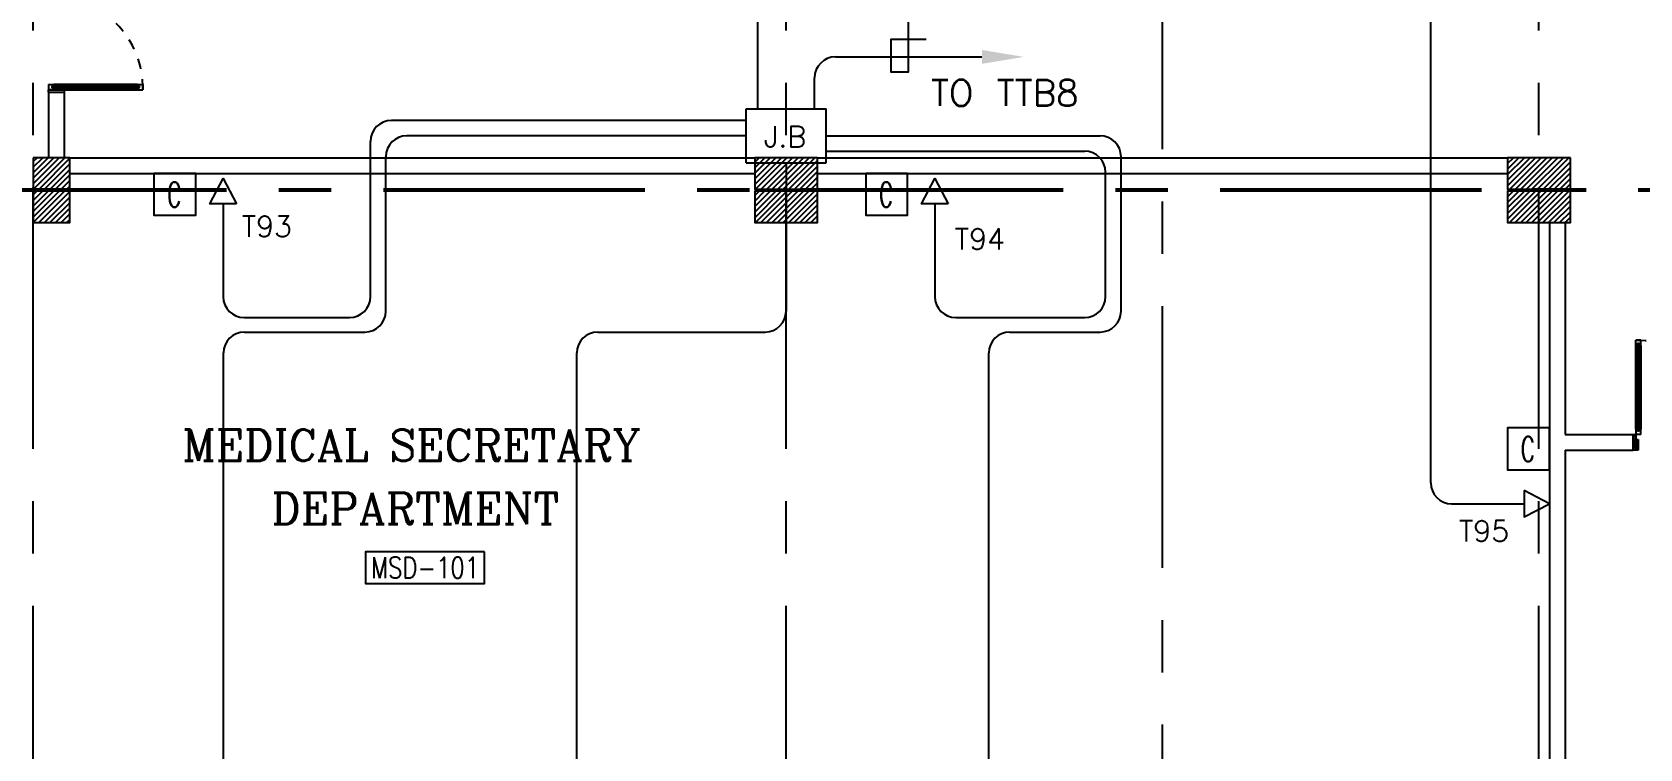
# Model space of a CAD drawing. Extents: x -0.7 to 93.2, y -1.5 to 78.
# Drawn here: x 50.27 to 65.65, y 27.67 to 34.52 of the extents above; entities that cross this region are included whole.
import ezdxf
from ezdxf.enums import TextEntityAlignment as Align

# ---------------------------------------------------------------- set-up
doc = ezdxf.new("R2010")
doc.units = 0
doc.header["$MEASUREMENT"] = 0
doc.linetypes.add('CENTERX2', pattern=[4, 2.5, -0.5, 0.5, -0.5])
doc.linetypes.add('HIDDEN', pattern=[0.375, 0.25, -0.125])
for name, color, linetype in [('AXES', 11, 'CENTERX2'), ('COL', 11, 'CONTINUOUS'), ('DOOR', 11, 'CONTINUOUS'), ('E-CO', 6, 'CONTINUOUS'), ('E-TEL', 4, 'CONTINUOUS'), ('E-TEXT', 2, 'CONTINUOUS'), ('E-WIRE', 4, 'CONTINUOUS'), ('HAT', 11, 'CONTINUOUS'), ('RM-BOX', 11, 'CONTINUOUS'), ('RM-NAME', 11, 'CONTINUOUS'), ('RM-NO', 11, 'CONTINUOUS'), ('WALL', 11, 'CONTINUOUS')]:
    doc.layers.add(name, color=color, linetype=linetype)
doc.styles.add('ROMANC', font='romanc', dxfattribs={"height": 0.1})
doc.styles.add('ROMANS', font='ROMANS.shx', dxfattribs={"width": 0.6})
doc.styles.get("Standard").update_dxf_attribs({"font": 'TXT.shx'})

# ---------------------------------------------------------------- blocks, each defined once
blk = doc.blocks.new('RM1')
at = {"layer": 'RM-BOX'}
blk.add_lwpolyline([(570, -200), (-570, -200), (-570, -500), (570, -500)], close=True, dxfattribs=at)
at = {"layer": 'RM-NAME', "style": 'ROMANS'}
for tag, p in [('ROOMNAME1', (0, 324)), ('ROOMNAME2', (0, 0))]:
    blk.add_attdef(tag, text='', height=200, dxfattribs=at).set_placement(p, align=Align.MIDDLE)
at = {"layer": 'RM-NO', "style": 'ROMANS', "width": 0.8}
blk.add_attdef('ROOMNO', text='', height=200, dxfattribs=at).set_placement((0, -350), align=Align.MIDDLE)
blk = doc.blocks.new('C7')
at = {"layer": 'HAT'}
h = blk.add_hatch(dxfattribs=at)
h.set_pattern_fill('ANSI31', color=256, scale=300, style=0)
h.set_pattern_definition([(45, (-248876.182, -51411.005), (-26.5165043, 26.5165043), [])])
h.paths.add_polyline_path([(350, 300), (250, 300), (0, 300), (0, 0), (350, 0)])
at = {"layer": 'COL'}
blk.add_lwpolyline([(0, 300), (0, 0), (350, 0), (350, 300)], close=True, dxfattribs=at)
blk = doc.blocks.new('C5')
at = {"layer": 'HAT', "linetype": 'ByBlock'}
h = blk.add_hatch(dxfattribs=at)
h.set_pattern_fill('ANSI31', color=256, scale=300, style=0)
h.set_pattern_definition([(45, (-223356.182, -51411.005), (-26.516504, 26.516504), [])])
h.paths.add_polyline_path([(300, 300), (0, 300), (0, 0), (300, 0)])
h.paths.add_polyline_path([(600, 300), (300, 300), (300, 0), (600, 0)])
at = {"layer": 'COL'}
blk.add_lwpolyline([(600, 300), (0, 300), (0, 0), (600, 0)], close=True, dxfattribs=at)
blk = doc.blocks.new('A$C272A55A0')
at = {"layer": 'DOOR', "color": 0, "linetype": 'ByBlock'}
for p, q in [((0, 900), (0, 1050)), ((50, 1050), (0, 1050)), ((25, 950), (50, 950)), ((25, 900), (25, 950)), ((50, 950), (50, 1050)), ((1750, 950), (1750, 1050)), ((1750, 1050), (1800, 1050)), ((1775, 950), (1750, 950)), ((1775, 900), (1775, 950)), ((1800, 1050), (1800, 900)), ((0, 900), (25, 900)), ((75, 900), (25, 900)), ((25, 850), (25, 900)), ((42, 850), (25, 850)), ((58, 870), (42, 870)), ((42, 870), (42, 850)), ((58, 850), (58, 870)), ((75, 850), (58, 850)), ((75, 900), (75, 850)), ((1725, 900), (1775, 900)), ((1725, 900), (1725, 850)), ((1725, 850), (1742, 850)), ((1742, 870), (1758, 870)), ((1742, 850), (1742, 870)), ((1758, 870), (1758, 850)), ((1758, 850), (1775, 850)), ((1800, 900), (1775, 900)), ((1775, 850), (1775, 900)), ((1718, 160), (1709, 160)), ((1709, 95), (1709, 160)), ((1725, 173), (1718, 173)), ((1718, 173), (1718, 83)), ((1718, 95), (1718, 160)), ((1775, 173), (1782, 173)), ((1782, 173), (1782, 83)), ((1782, 160), (1791, 160)), ((1782, 95), (1782, 160)), ((1791, 95), (1791, 160)), ((25, 50), (42, 50)), ((25, 50), (25, 0)), ((25, 0), (75, 0)), ((75, 0), (25, 0)), ((42, 50), (42, 30)), ((42, 30), (58, 30)), ((58, 50), (75, 50)), ((58, 50), (58, 30)), ((75, 50), (75, 0)), ((1718, 95), (1709, 95)), ((1725, 83), (1718, 83)), ((1742, 50), (1725, 50)), ((1725, 50), (1725, 0)), ((1775, 0), (1725, 0)), ((1725, 0), (1775, 0)), ((1742, 50), (1742, 30)), ((1758, 30), (1742, 30)), ((1775, 50), (1758, 50)), ((1758, 50), (1758, 30)), ((1775, 83), (1782, 83)), ((1775, 50), (1775, 0)), ((1782, 95), (1791, 95))]:
    blk.add_line(p, q, dxfattribs=at)
at = {"layer": 'DOOR', "color": 9, "linetype": 'ByBlock'}
for p, q in [((50, 1050), (0, 1010)), ((50, 1050), (0, 937)), ((50, 1050), (37, 950)), ((1750, 1050), (1800, 1010)), ((1750, 1050), (1800, 937)), ((1750, 1050), (1763, 950))]:
    blk.add_line(p, q, dxfattribs=at)
at = {"layer": 'DOOR', "linetype": 'ByBlock'}
for p, q in [((25, 850), (25, 50)), ((42, 850), (42, 50)), ((58, 850), (58, 50)), ((75, 50), (75, 850)), ((1725, 50), (1725, 850)), ((1742, 850), (1742, 50)), ((1758, 850), (1758, 50)), ((1775, 850), (1775, 50))]:
    blk.add_line(p, q, dxfattribs=at)
at = {"layer": 'DOOR', "color": 0, "linetype": 'ByBlock'}
for centre in [(1676, 128), (1824, 128)]:
    blk.add_circle(centre, 32.4, dxfattribs=at)
at = {"layer": 'DOOR', "color": 9, "linetype": 'ByBlock'}
for centre, radius, start, end in [((50, 1050), 54.4, 203.2074, 270), ((50, 1050), 74.4, 227.7764, 270), ((50, 1050), 94.4, 238.0182, 270), ((50, 1050), 114, 244.0838, 257.3774), ((50, 1050), 134, 248.1598, 259.28), ((50, 1050), 34.4, 180, 270), ((50, 1050), 14.4, 180, 270), ((1750, 1050), 14.4, 270, 0), ((1750, 1050), 34.4, 270, 0), ((1750, 1050), 54.4, 270, 336.7926), ((1750, 1050), 74.4, 270, 312.2236), ((1750, 1050), 94.4, 270, 301.9818), ((1750, 1050), 114, 282.6226, 295.9162), ((1750, 1050), 134, 280.72, 291.8402), ((50, 1050), 154, 251.1053, 256.2858), ((1750, 1050), 154, 283.7142, 288.8947)]:
    blk.add_arc(centre, radius, start, end, dxfattribs=at)
at = {"layer": 'DOOR', "linetype": 'HIDDEN', "ltscale": 0.5}
for centre, start, end in [((50, 851), 268.3174, 3.2965), ((1750, 851), 176.7035, 271.6826)]:
    blk.add_arc(centre, 851, start, end, dxfattribs=at)
at = {"layer": 'WALL', "linetype": 'ByBlock'}
blk.add_line((1800, 900), (1800, 1050), dxfattribs=at)
blk = doc.blocks.new('fe-door')
at = {"layer": 'DOOR', "color": 0, "linetype": 'ByBlock'}
for p, q in [((-900, 1775), (-900, 1725)), ((-900, 1725), (-900, 1775)), ((-850, 1775), (-900, 1775)), ((-850, 1725), (-900, 1725)), ((-870, 1758), (-870, 1742)), ((-850, 1758), (-870, 1758)), ((-850, 1742), (-870, 1742)), ((-850, 1775), (-850, 1758)), ((-850, 1742), (-850, 1725)), ((-818, 1775), (-818, 1782)), ((-728, 1782), (-818, 1782)), ((-818, 1725), (-818, 1718)), ((-728, 1718), (-818, 1718)), ((-805, 1782), (-805, 1791)), ((-805, 1791), (-740, 1791)), ((-805, 1782), (-740, 1782)), ((-805, 1718), (-805, 1709)), ((-805, 1718), (-740, 1718)), ((-805, 1709), (-740, 1709)), ((-740, 1782), (-740, 1791)), ((-740, 1718), (-740, 1709)), ((-728, 1775), (-728, 1782)), ((-728, 1725), (-728, 1718)), ((-50, 1758), (-50, 1775)), ((-50, 1775), (0, 1775)), ((-30, 1758), (-50, 1758)), ((-50, 1725), (-50, 1742)), ((-50, 1742), (-30, 1742)), ((0, 1725), (-50, 1725)), ((-30, 1742), (-30, 1758)), ((150, 1800), (0, 1800)), ((0, 1800), (0, 1775)), ((0, 1725), (0, 1775)), ((0, 1775), (150, 1775)), ((150, 1775), (150, 1800)), ((0, 75), (0, 25)), ((0, 75), (50, 75)), ((0, 0), (0, 25)), ((0, 25), (50, 25)), ((150, 25), (0, 25)), ((0, 0), (150, 0)), ((30, 58), (30, 42)), ((50, 58), (30, 58)), ((30, 42), (50, 42)), ((50, 75), (50, 58)), ((50, 42), (50, 25)), ((150, 25), (150, 0)), ((850, 58), (850, 75)), ((850, 75), (900, 75)), ((850, 58), (870, 58)), ((850, 25), (850, 42)), ((850, 42), (870, 42)), ((850, 25), (900, 25)), ((870, 42), (870, 58)), ((900, 25), (900, 75)), ((900, 75), (900, 25))]:
    blk.add_line(p, q, dxfattribs=at)
at = {"layer": 'DOOR', "linetype": 'ByBlock'}
for p, q in [((-50, 1775), (-850, 1775)), ((-50, 1758), (-850, 1758)), ((-50, 1742), (-850, 1742)), ((-850, 1725), (-50, 1725)), ((850, 75), (50, 75)), ((50, 58), (850, 58)), ((50, 42), (850, 42)), ((50, 25), (850, 25))]:
    blk.add_line(p, q, dxfattribs=at)
at = {"layer": 'DOOR', "color": 0, "linetype": 'ByBlock'}
for centre in [(-773, 1824), (-773, 1676)]:
    blk.add_circle(centre, 32.4, dxfattribs=at)
at = {"layer": 'DOOR', "linetype": 'HIDDEN', "ltscale": 0.5}
for centre, start, end in [((-49, 1750), 178.3174, 273.2965), ((49, 50), 358.3174, 93.2965)]:
    blk.add_arc(centre, 851, start, end, dxfattribs=at)
at = {"layer": 'WALL'}
for p, q in [((0, 1800), (150, 1800)), ((0, 0), (150, 0))]:
    blk.add_line(p, q, dxfattribs=at)
at = {"layer": 'WALL', "linetype": 'ByBlock'}
blk.add_line((0, 1800), (150, 1800), dxfattribs=at)

msp = doc.modelspace()

# ---------------------------------------------------------------- linework, layer by layer
at = {"layer": 'AXES'}
for p, q in [((57.4824, -1.4643), (57.4824, 77.3484)), ((64.6824, -1.4643), (64.6824, 77.3484)), ((50.2824, -1.4643), (50.2824, 76.9984)), ((61.0824, 5.4), (61.0824, 64.22)), ((92.1324, 33.02), (29.8424, 33.02)), ((92.1324, 33), (29.8424, 33))]:
    msp.add_line(p, q, dxfattribs=at)
at = {"layer": 'E-CO', "color": 4}
for points in [[(51.8379, 33.17), (51.4379, 33.17), (51.4379, 32.77), (51.8379, 32.77)], [(58.6438, 33.17), (58.2438, 33.17), (58.2438, 32.77), (58.6438, 32.77)], [(64.7823, 30.7373), (64.3823, 30.7373), (64.3823, 30.3373), (64.7823, 30.3373)]]:
    msp.add_lwpolyline(points, close=True, dxfattribs=at)
at = {"layer": 'E-TEL', "color": 4}
for p, q in [((57.0993, 33.7879), (57.8654, 33.7879)), ((57.0993, 33.27), (57.0993, 33.7879)), ((57.8654, 33.27), (57.8654, 33.7879)), ((57.0993, 33.27), (57.8654, 33.27))]:
    msp.add_line(p, q, dxfattribs=at)
at = {"layer": 'E-TEL'}
for points in [[(52.2255, 32.8778), (51.9729, 32.8778), (52.0992, 33.12), (52.0992, 33.12)], [(59.0315, 32.8778), (58.7789, 32.8778), (58.9052, 33.12), (58.9052, 33.12)], [(64.5411, 30.1379), (64.5411, 29.8853), (64.7833, 30.0116), (64.7833, 30.0116)]]:
    msp.add_lwpolyline(points, close=True, dxfattribs=at)
at = {"layer": 'E-TEXT', "color": 11}
msp.add_lwpolyline([(57.6791, 35.6525), (58.6511, 35.6525), (58.6511, 34.1387), (58.487, 34.1387), (58.487, 34.4517), (58.8226, 34.4517)], dxfattribs=at)
at = {"layer": 'E-WIRE', "linetype": 'ByBlock'}
for p, q in [((57.2099, 34.8086), (57.2099, 33.7879)), ((63.6473, 30.2116), (63.6473, 34.8086)), ((57.7548, 33.7879), (57.7548, 34.0837)), ((57.0993, 33.5289), (53.8553, 33.5289)), ((53.6553, 31.8532), (53.6553, 33.3289)), ((57.4824, 33.27), (57.4824, 31.8532)), ((60.6853, 31.8532), (60.6853, 33.3289)), ((52.0992, 32.8778), (52.0992, 31.992)), ((58.9052, 32.8778), (58.9052, 31.992)), ((52.2992, 31.792), (53.3081, 31.792)), ((59.1052, 31.792), (60.3381, 31.792)), ((52.3026, 31.6532), (53.4553, 31.6532)), ((55.6816, 31.6532), (57.2824, 31.6532)), ((59.6211, 31.6532), (60.4853, 31.6532)), ((52.1026, 25.2447), (52.1026, 31.4532)), ((55.4816, 22.7522), (55.4816, 31.4532)), ((59.4211, 27.1422), (59.4211, 31.4532)), ((63.8473, 30.0116), (64.5411, 30.0116))]:
    msp.add_line(p, q, dxfattribs=at)
at = {"layer": 'E-WIRE'}
for p, q in [((57.9548, 34.2837), (59.355, 34.2837)), ((57.0993, 33.6762), (53.7081, 33.6762)), ((57.8654, 33.5289), (60.4853, 33.5289)), ((53.5081, 31.992), (53.5081, 33.4762)), ((57.8654, 33.3817), (60.3381, 33.3817)), ((60.5381, 31.992), (60.5381, 33.1817))]:
    msp.add_line(p, q, dxfattribs=at)
at = {"layer": 'E-WIRE', "linetype": 'ByBlock'}
for centre, start, end in [((57.9548, 34.0837), 90, 180), ((53.8553, 33.3289), 90, 180), ((60.4853, 33.3289), 0, 90), ((52.2992, 31.992), 180, 270), ((53.3081, 31.992), 270, 0), ((59.1052, 31.992), 180, 270), ((60.3381, 31.992), 270, 0), ((53.4553, 31.8532), 270, 0), ((57.2824, 31.8532), 270, 0), ((60.4853, 31.8532), 270, 0), ((52.3026, 31.4532), 90, 180), ((55.6816, 31.4532), 90, 180), ((59.6211, 31.4532), 90, 180), ((63.8473, 30.2116), 180, 270)]:
    msp.add_arc(centre, 0.2, start, end, dxfattribs=at)
at = {"layer": 'E-WIRE'}
for centre, start, end in [((53.7081, 33.4762), 90, 180), ((60.3381, 33.1817), 0, 90)]:
    msp.add_arc(centre, 0.2, start, end, dxfattribs=at)
msp.add_solid([(59.355, 34.217), (59.355, 34.3504), (59.755, 34.2837)], dxfattribs=at)
at = {"layer": 'WALL'}
for p, q in [((50.4303, 33.945), (50.5803, 33.945)), ((50.4303, 33.945), (50.4303, 33.32)), ((50.5803, 33.945), (50.5803, 33.32)), ((50.6324, 33.32), (57.1824, 33.32)), ((57.7824, 33.32), (64.3824, 33.32)), ((50.6324, 33.17), (57.1824, 33.17)), ((57.7824, 33.17), (64.3824, 33.17)), ((64.7823, 32.7), (64.7823, 27.25)), ((64.9324, 32.7), (64.9324, 30.675)), ((64.9324, 30.675), (65.5824, 30.675)), ((65.5824, 30.525), (65.5824, 30.675)), ((64.9324, 30.525), (64.9324, 27.25)), ((64.9324, 30.525), (65.5824, 30.525))]:
    msp.add_line(p, q, dxfattribs=at)
msp.add_arc((63.4044, 33.167), 0.003, 0, 90, dxfattribs=at)

# ---------------------------------------------------------------- block references
at = {"layer": 'COL', "linetype": 'ByBlock', "xscale": 0.001, "yscale": 0.001, "zscale": 0.001}
for name, p in [('C7', (50.2824, 33.02)), ('C5', (57.1824, 33.02)), ('C5', (64.3824, 33.02)), ('C7', (50.2824, 32.7)), ('C5', (57.1824, 32.7)), ('C5', (64.3824, 32.7))]:
    msp.add_blockref(name, p, dxfattribs=at)
at = {"layer": 'DOOR', "color": 0, "linetype": 'ByBlock', "ltscale": 0.3, "xscale": 0.001, "yscale": 0.001, "zscale": 0.001}
msp.add_blockref('fe-door', (50.4303, 33.945), dxfattribs=at)
at = {"layer": 'DOOR', "color": 0, "linetype": 'ByBlock', "xscale": -0.001, "yscale": 0.001, "zscale": 0.001, "rotation": 180}
msp.add_blockref('A$C272A55A0', (65.5824, 31.5754), dxfattribs=at)
at = {"layer": 'RM-NAME'}
ref = msp.add_blockref('RM1', (54.0295, 29.7508), dxfattribs=dict(at, xscale=0.001, yscale=0.001, zscale=0.001))
ref.add_attrib('ROOMNO', 'MSD-101', dxfattribs={"layer": 'RM-NO', "height": 0.2, "style": 'ROMANS', "width": 0.8}).set_placement((54.0295, 29.4008), align=Align.MIDDLE)

# ---------------------------------------------------------------- texts
at = {"layer": 'E-CO', "color": 2, "style": 'ROMANS', "width": 0.6}
for p in [(51.5663, 32.8473), (58.3722, 32.8473), (64.5107, 30.4146)]:
    msp.add_text('C', height=0.24, dxfattribs=at).set_placement(p)
at = {"layer": 'E-TEXT', "color": 2}
msp.add_text('TO TTB8', height=0.25, dxfattribs=at).set_placement((58.8675, 33.8144, -2.4))
at = {"layer": 'E-TEXT', "color": 2, "style": 'ROMANS'}
for s, p in [('J.B', (57.4731, 33.5219)), ('T93', (52.5177, 32.6638)), ('T94', (59.3354, 32.5438)), ('T95', (64.1568, 29.7519))]:
    msp.add_text(s, height=0.2, dxfattribs=at).set_placement(p, align=Align.MIDDLE)
at = {"layer": 'RM-NAME', "style": 'ROMANC'}
for s, p in [('MEDICAL SECRETARY', (53.9007, 30.5708)), ('DEPARTMENT', (53.9363, 29.9668))]:
    msp.add_text(s, height=0.3, dxfattribs=at).set_placement(p, align=Align.MIDDLE)

doc.saveas('drawing.dxf')
